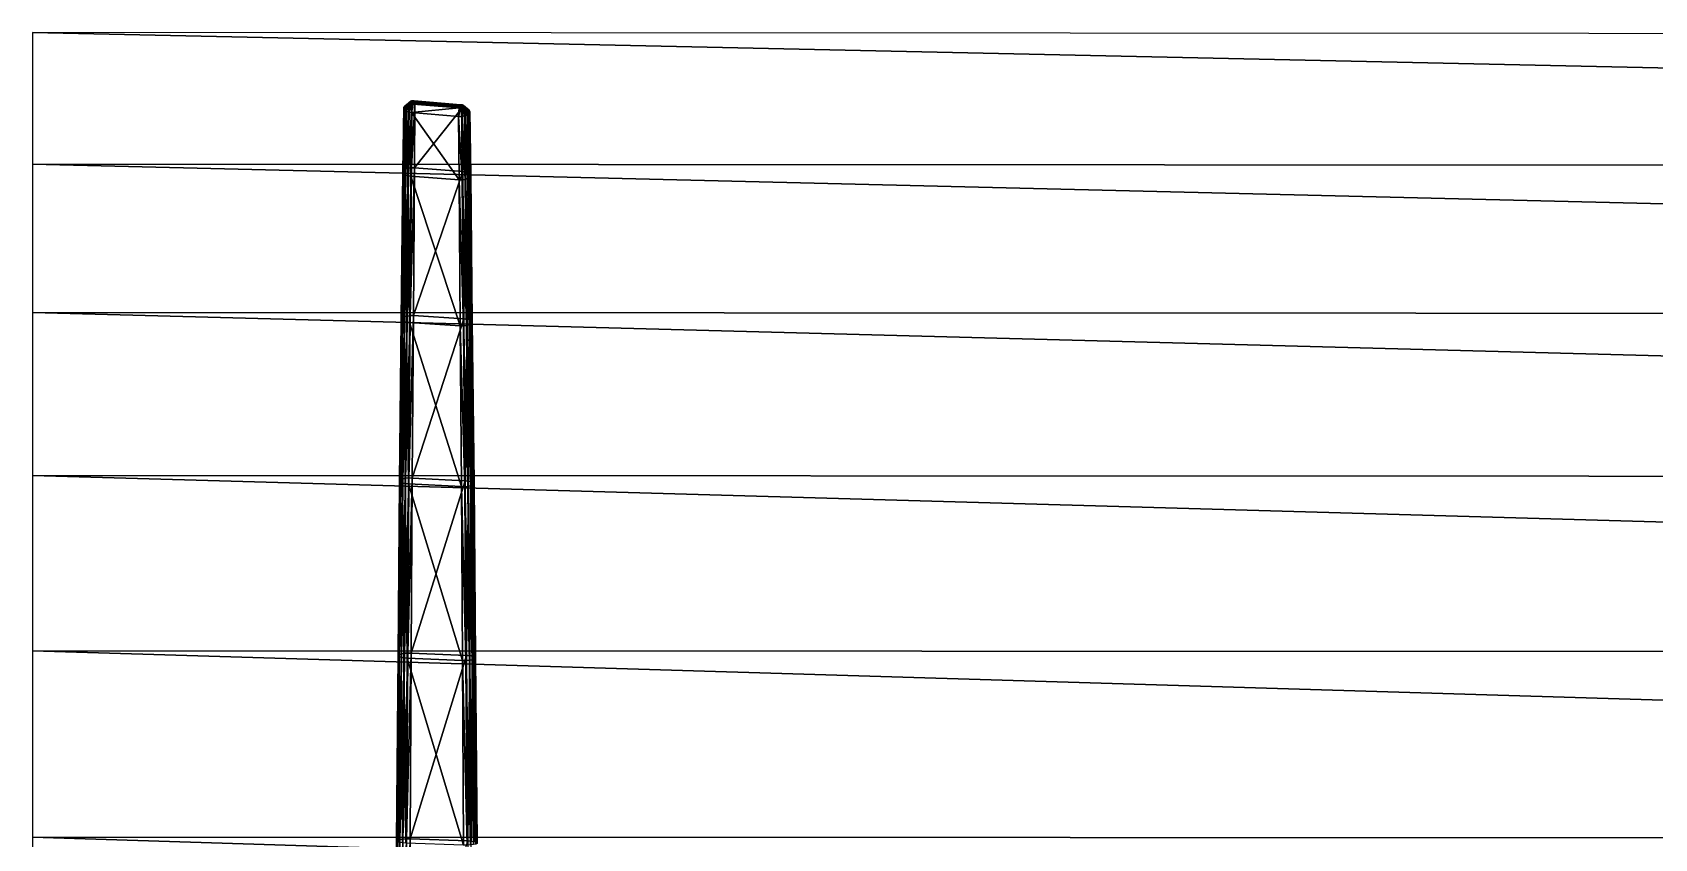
# Model space of a CAD drawing. Header units: inches. Extents: x -3.31 to 3.34, y -4.01 to 4.01.
# Drawn here: x -3.307 to -1.575, y 3.151 to 4.012 of the extents above; entities that cross this region are included whole.
import ezdxf

# ---------------------------------------------------------------- set-up
doc = ezdxf.new("R2010")
doc.units = ezdxf.units.IN
doc.header["$MEASUREMENT"] = 0
doc.layers.get('0').update_dxf_attribs({"color": 234, "true_color": 0xb11a58})

msp = doc.modelspace()

# ---------------------------------------------------------------- meshes
at = {"color": 154, "true_color": 0x1c59b1}
mesh = msp.add_polyface(dxfattribs=at)
corners = [(-3.3069, -4.0116, 3.8572), (-3.3069, -2.9433, 4.1809), (-3.3069, -1.1558, 4.1866), (-3.3069, -0.7468, 4.1121), (-3.3069, -0.5585, 4.0633), (-3.3069, -0.2236, 3.9421), (-3.3069, -3.1521, 4.1461), (-3.3069, -2.05, 4.2444), (-3.3069, -1.8217, 4.2414), (-3.3069, -1.3727, 4.2125), (-3.3069, -0.9466, 4.1532), (-3.3069, -0.3835, 4.0067), (3.3407, -1.5963, 2.8948), (3.3407, -2.2779, 2.9053), (3.3407, -2.5037, 2.8937), (3.3407, -2.7257, 2.8745), (3.3407, -3.7092, 2.665), (3.3407, -3.8672, 2.6002), (3.3407, -4.0072, 2.5279), (3.3407, -0.9495, 2.8161), (3.3407, -1.8222, 2.9058), (3.3407, -3.5358, 2.7221), (-3.3069, -0.1524, 3.9059), (3.3407, -0.1606, 2.5686), (-3.3069, 4.0116, 3.8572), (-3.3069, 3.7125, 3.9958), (-3.3069, 3.5386, 4.0536), (-3.3069, 2.9433, 4.1809), (-3.3069, 0.7468, 4.1121), (-3.3069, 3.3512, 4.1036), (-3.3069, 2.7268, 4.2082), (-3.3069, 2.05, 4.2444), (-3.3069, 1.8217, 4.2414), (-3.3069, 1.5953, 4.2307), (-3.3069, 0.3835, 4.0067), (3.3407, 0.231, 2.6046), (3.3407, 1.158, 2.8499), (3.3407, 1.5963, 2.8948), (3.3407, 2.0501, 2.9094), (3.3407, 2.5037, 2.8937), (3.3407, 2.7257, 2.8745), (3.3407, 2.9418, 2.8478), (3.3407, 3.3488, 2.7716), (3.3407, 3.7092, 2.665), (3.3407, 3.8672, 2.6002), (3.3407, 4.0072, 2.5279), (3.3407, 0.3895, 2.669), (3.3407, 0.5633, 2.7257), (3.3407, 0.7506, 2.7747), (3.3407, 0.9495, 2.8161), (3.3407, 1.8222, 2.9058), (-3.3069, 0.1524, 3.9059), (3.3407, 0.1606, 2.5686), (-3.3069, -3.871, 3.9303), (-3.3069, -3.7125, 3.9958), (-3.3069, -3.5386, 4.0536), (-3.3069, -3.3512, 4.1036), (3.3407, -3.3488, 2.7716), (3.3407, -3.1501, 2.8135), (3.3407, -2.9418, 2.8478), (-3.3069, -2.7268, 4.2082), (-3.3069, -2.5045, 4.2278), (-3.3069, -2.2782, 4.2399), (3.3407, -2.0501, 2.9094), (-3.3069, -1.5953, 4.2307), (3.3407, -1.3743, 2.8761), (3.3407, -1.158, 2.8499), (3.3407, -0.7506, 2.7747), (3.3407, -0.5633, 2.7257), (3.3407, -0.3895, 2.669), (3.3407, -0.231, 2.6046), (-3.3069, 3.871, 3.9303), (3.3407, 3.5358, 2.7221), (-3.3069, 3.1521, 4.1461), (3.3407, 3.1501, 2.8135), (-3.3069, 2.5045, 4.2278), (-3.3069, 2.2782, 4.2399), (3.3407, 2.2779, 2.9053), (-3.3069, 1.3727, 4.2125), (3.3407, 1.3743, 2.8761), (-3.3069, 1.1558, 4.1866), (-3.3069, 0.9466, 4.1532), (-3.3069, 0.5585, 4.0633), (-3.3069, 0.2236, 3.9421)]
mesh.append_faces([[corners[k] for k in face] for face in [(17, 53, 0, 17), (0, 18, 17, 0), (16, 54, 53, 16), (53, 17, 16, 53), (21, 55, 54, 21), (54, 16, 21, 54), (57, 56, 55, 57), (55, 21, 57, 55), (58, 6, 56, 58), (56, 57, 58, 56), (59, 1, 6, 59), (6, 58, 59, 6), (15, 60, 1, 15), (1, 59, 15, 1), (14, 61, 60, 14), (60, 15, 14, 60), (13, 62, 61, 13), (61, 14, 13, 61), (63, 7, 62, 63), (62, 13, 63, 62), (20, 8, 7, 20), (7, 63, 20, 7), (12, 64, 8, 12), (8, 20, 12, 8), (65, 9, 64, 65), (64, 12, 65, 64), (66, 2, 9, 66), (9, 65, 66, 9), (19, 10, 2, 19), (2, 66, 19, 2), (67, 3, 10, 67), (10, 19, 67, 10), (68, 4, 3, 68), (3, 67, 68, 3), (69, 11, 4, 69), (4, 68, 69, 4), (70, 5, 11, 70), (11, 69, 70, 11), (23, 22, 5, 23), (5, 70, 23, 5), (44, 45, 24, 44), (24, 71, 44, 24), (43, 44, 71, 43), (71, 25, 43, 71), (72, 43, 25, 72), (25, 26, 72, 25), (42, 72, 26, 42), (26, 29, 42, 26), (74, 42, 29, 74), (29, 73, 74, 29), (41, 74, 73, 41), (73, 27, 41, 73), (40, 41, 27, 40), (27, 30, 40, 27), (39, 40, 30, 39), (30, 75, 39, 30), (77, 39, 75, 77), (75, 76, 77, 75), (38, 77, 76, 38), (76, 31, 38, 76), (50, 38, 31, 50), (31, 32, 50, 31), (37, 50, 32, 37), (32, 33, 37, 32), (79, 37, 33, 79), (33, 78, 79, 33), (36, 79, 78, 36), (78, 80, 36, 78), (49, 36, 80, 49), (80, 81, 49, 80), (48, 49, 81, 48), (81, 28, 48, 81), (47, 48, 28, 47), (28, 82, 47, 28), (46, 47, 82, 46), (82, 34, 46, 82), (35, 46, 34, 35), (34, 83, 35, 34), (52, 35, 83, 52), (83, 51, 52, 83)]], dxfattribs={"vtx2": -1, "vtx3": -1, "color": 154})
at = {"color": 61, "true_color": 0xd6e499}
mesh = msp.add_polyface(dxfattribs=at)
corners = [(-2.8985, 3.9354, 3.8106), (-2.9017, 3.9354, 3.8107), (-2.9023, 3.867, 3.8461), (-2.8991, 3.8669, 3.846), (-2.9052, 3.9267, 3.7936), (-2.9022, 3.9262, 3.7927), (-2.9028, 3.8583, 3.8272), (-2.9078, 3.9276, 3.7954), (-2.9059, 3.8588, 3.8282), (-2.9096, 3.9288, 3.7977), (-2.9085, 3.8596, 3.8301), (-2.9105, 3.9302, 3.8004), (-2.9104, 3.8607, 3.8325), (-2.9104, 3.9316, 3.8033), (-2.9114, 3.862, 3.8354), (-2.9113, 3.8634, 3.8384), (-2.9094, 3.933, 3.806), (-2.9102, 3.8647, 3.8412), (-2.9074, 3.9342, 3.8083), (-2.9082, 3.8658, 3.8435), (-2.9048, 3.935, 3.8099), (-2.9055, 3.8666, 3.8452), (-2.903, 3.9358, 3.7963), (-2.9021, 3.9355, 3.7956), (-2.9036, 3.9377, 3.8001), (-2.904, 3.9372, 3.7991), (-2.904, 3.9367, 3.7981), (-2.9037, 3.9362, 3.7971), (-2.9005, 3.9352, 3.7951), (-2.8511, 3.9311, 3.7871), (-2.9003, 3.936, 3.7967), (-2.9, 3.9369, 3.7984), (-2.8502, 3.9328, 3.7903), (-2.8506, 3.9319, 3.7886)]
mesh.append_faces([[corners[k] for k in face] for face in [(0, 1, 2, 0), (2, 3, 0, 2), (4, 5, 6, 4), (7, 4, 8, 7), (9, 7, 10, 9), (11, 9, 12, 11), (13, 11, 14, 13), (14, 15, 13, 14), (16, 13, 15, 16), (15, 17, 16, 15), (18, 16, 17, 18), (17, 19, 18, 17), (20, 18, 19, 20), (19, 21, 20, 19), (1, 20, 21, 1), (21, 2, 1, 21), (7, 22, 23, 7), (23, 4, 7, 23), (16, 24, 25, 16), (25, 13, 16, 25), (11, 26, 27, 11), (27, 9, 11, 27), (24, 16, 18, 24), (13, 25, 26, 13), (26, 11, 13, 26), (9, 27, 22, 9), (22, 7, 9, 22), (4, 23, 28, 4), (28, 5, 4, 28), (5, 28, 29, 5), (30, 31, 32, 30), (28, 30, 33, 28)]], dxfattribs={"vtx2": -1, "vtx3": -1, "color": 61})
mesh = msp.add_polyface(dxfattribs=at)
corners = [(-2.9019, 3.9385, 3.8014), (-2.9027, 3.9379, 3.8003), (-2.9036, 3.9377, 3.8001), (-2.9029, 3.9382, 3.8009), (-2.8985, 3.9354, 3.8106), (-2.8992, 3.9386, 3.8017), (-2.9008, 3.9386, 3.8017), (-2.9017, 3.9354, 3.8107), (-2.9074, 3.9342, 3.8083), (-2.9048, 3.935, 3.8099), (-2.9015, 3.9379, 3.8003), (-2.8996, 3.9378, 3.8002), (-2.8497, 3.9345, 3.7937), (-2.9032, 3.9372, 3.799), (-2.904, 3.9372, 3.7991), (-2.9019, 3.9371, 3.7988), (-2.9, 3.9369, 3.7984), (-2.8499, 3.9336, 3.7921), (-2.9033, 3.9365, 3.7976), (-2.904, 3.9367, 3.7981), (-2.9022, 3.9362, 3.7971), (-2.9003, 3.936, 3.7967), (-2.903, 3.9358, 3.7963), (-2.9037, 3.9362, 3.7971), (-2.9021, 3.9355, 3.7956), (-2.9005, 3.9352, 3.7951)]
mesh.append_faces([[corners[k] for k in face] for face in [(0, 1, 2, 0), (2, 3, 0, 2), (4, 5, 6, 4), (6, 7, 4, 6), (8, 3, 2, 8), (9, 0, 3, 9), (3, 8, 9, 3), (7, 6, 0, 7), (0, 9, 7, 0), (6, 10, 1, 6), (1, 0, 6, 1), (5, 11, 10, 5), (10, 6, 5, 10), (11, 5, 12, 11), (1, 13, 14, 1), (14, 2, 1, 14), (10, 15, 13, 10), (13, 1, 10, 13), (11, 16, 15, 11), (15, 10, 11, 15), (16, 11, 17, 16), (13, 18, 19, 13), (19, 14, 13, 19), (15, 20, 18, 15), (18, 13, 15, 18), (16, 21, 20, 16), (20, 15, 16, 20), (18, 22, 23, 18), (23, 19, 18, 23), (20, 24, 22, 20), (22, 18, 20, 22), (21, 25, 24, 21), (24, 20, 21, 24)]], dxfattribs={"vtx2": -1, "vtx3": -1, "color": 61})
mesh = msp.add_polyface(dxfattribs=at)
corners = [(-2.9022, 3.9262, 3.7927), (-2.8518, 3.922, 3.7845), (-2.8512, 3.8544, 3.8186), (-2.8481, 3.9312, 3.8024), (-2.8985, 3.9354, 3.8106), (-2.8991, 3.8669, 3.846), (-2.8474, 3.863, 3.8374), (-2.845, 3.9307, 3.8015), (-2.8443, 3.8625, 3.8364), (-2.8425, 3.9298, 3.7997), (-2.8417, 3.8617, 3.8346), (-2.8407, 3.9286, 3.7974), (-2.8397, 3.9272, 3.7947), (-2.8398, 3.8606, 3.8322), (-2.8398, 3.9257, 3.7918), (-2.8389, 3.8593, 3.8293), (-2.8409, 3.9244, 3.7891), (-2.839, 3.8579, 3.8263), (-2.8428, 3.9232, 3.7868), (-2.8401, 3.8566, 3.8235), (-2.8455, 3.9224, 3.7852), (-2.8421, 3.8555, 3.8211), (-2.8485, 3.922, 3.7844), (-2.8448, 3.8547, 3.8194), (-2.8479, 3.8544, 3.8186), (-2.8494, 3.9311, 3.7871), (-2.8483, 3.9312, 3.7873), (-2.8467, 3.9319, 3.7887), (-2.8463, 3.9324, 3.7897), (-2.8474, 3.9315, 3.7879), (-2.8466, 3.9335, 3.7917), (-2.8472, 3.9339, 3.7925), (-2.8463, 3.933, 3.7907), (-2.8511, 3.9311, 3.7871), (-2.8488, 3.9318, 3.7884), (-2.8476, 3.9318, 3.7885)]
mesh.append_faces([[corners[k] for k in face] for face in [(0, 1, 2, 0), (3, 4, 5, 3), (5, 6, 3, 5), (7, 3, 6, 7), (6, 8, 7, 6), (9, 7, 8, 9), (8, 10, 9, 8), (11, 9, 10, 11), (12, 11, 13, 12), (14, 12, 15, 14), (16, 14, 17, 16), (18, 16, 19, 18), (20, 18, 21, 20), (22, 20, 23, 22), (1, 22, 24, 1), (22, 25, 26, 22), (26, 20, 22, 26), (16, 27, 28, 16), (28, 14, 16, 28), (18, 29, 27, 18), (27, 16, 18, 27), (11, 30, 31, 11), (14, 28, 32, 14), (32, 12, 14, 32), (20, 26, 29, 20), (29, 18, 20, 29), (1, 33, 25, 1), (25, 22, 1, 25), (12, 32, 30, 12), (30, 11, 12, 30), (33, 1, 0, 33), (34, 25, 33, 34), (25, 34, 35, 25)]], dxfattribs={"vtx2": -1, "vtx3": -1, "color": 61})
mesh = msp.add_polyface(dxfattribs=at)
corners = [(-2.8481, 3.9312, 3.8024), (-2.8497, 3.9345, 3.7937), (-2.8992, 3.9386, 3.8017), (-2.8985, 3.9354, 3.8106), (-2.845, 3.9307, 3.8015), (-2.8482, 3.9342, 3.7932), (-2.8472, 3.9339, 3.7925), (-2.8425, 3.9298, 3.7997), (-2.8407, 3.9286, 3.7974), (-2.8499, 3.9336, 3.7921), (-2.8996, 3.9378, 3.8002), (-2.8481, 3.9334, 3.7917), (-2.847, 3.9332, 3.7912), (-2.8466, 3.9335, 3.7917), (-2.8463, 3.933, 3.7907), (-2.8502, 3.9328, 3.7903), (-2.9, 3.9369, 3.7984), (-2.8483, 3.9326, 3.79), (-2.8471, 3.9325, 3.7898), (-2.8463, 3.9324, 3.7897), (-2.8506, 3.9319, 3.7886), (-2.9003, 3.936, 3.7967), (-2.8488, 3.9318, 3.7884), (-2.8476, 3.9318, 3.7885), (-2.8467, 3.9319, 3.7887), (-2.8511, 3.9311, 3.7871), (-2.9005, 3.9352, 3.7951), (-2.8483, 3.9312, 3.7873), (-2.8494, 3.9311, 3.7871), (-2.8474, 3.9315, 3.7879)]
mesh.append_faces([[corners[k] for k in face] for face in [(0, 1, 2, 0), (2, 3, 0, 2), (4, 5, 1, 4), (1, 0, 4, 1), (6, 7, 8, 6), (7, 6, 5, 7), (5, 4, 7, 5), (1, 9, 10, 1), (5, 11, 9, 5), (9, 1, 5, 9), (6, 12, 11, 6), (11, 5, 6, 11), (13, 14, 12, 13), (12, 6, 13, 12), (9, 15, 16, 9), (11, 17, 15, 11), (15, 9, 11, 15), (12, 18, 17, 12), (17, 11, 12, 17), (14, 19, 18, 14), (18, 12, 14, 18), (15, 20, 21, 15), (17, 22, 20, 17), (20, 15, 17, 20), (18, 23, 22, 18), (22, 17, 18, 22), (19, 24, 23, 19), (23, 18, 19, 23), (20, 25, 26, 20), (25, 20, 22, 25), (23, 27, 28, 23), (24, 29, 27, 24), (27, 23, 24, 27)]], dxfattribs={"vtx2": -1, "vtx3": -1, "color": 61})
mesh = msp.add_polyface(dxfattribs=at)
corners = [(-2.8448, 3.8547, 3.8194), (-2.8421, 3.8555, 3.8211), (-2.8405, 3.6993, 3.884), (-2.8401, 3.8566, 3.8235), (-2.8384, 3.7002, 3.8865), (-2.839, 3.8579, 3.8263), (-2.8373, 3.7014, 3.8896), (-2.8389, 3.8593, 3.8293), (-2.8372, 3.7025, 3.8928), (-2.8398, 3.8606, 3.8322), (-2.8382, 3.7037, 3.8959), (-2.8417, 3.8617, 3.8346), (-2.8401, 3.7046, 3.8986), (-2.8443, 3.8625, 3.8364), (-2.8428, 3.7054, 3.9005), (-2.8474, 3.863, 3.8374), (-2.8461, 3.7058, 3.9016), (-2.9023, 3.867, 3.8461), (-2.9055, 3.8666, 3.8452), (-2.9069, 3.7088, 3.9101), (-2.9082, 3.8658, 3.8435), (-2.9098, 3.7082, 3.9082), (-2.9102, 3.8647, 3.8412), (-2.9119, 3.7072, 3.9057), (-2.9113, 3.8634, 3.8384), (-2.913, 3.7061, 3.9026), (-2.9114, 3.862, 3.8354), (-2.9131, 3.7049, 3.8994), (-2.9104, 3.8607, 3.8325), (-2.9121, 3.7038, 3.8963), (-2.9085, 3.8596, 3.8301), (-2.9101, 3.7028, 3.8936), (-2.9059, 3.8588, 3.8282), (-2.9074, 3.7021, 3.8917), (-2.9028, 3.8583, 3.8272), (-2.9042, 3.7017, 3.8906), (-2.8512, 3.8544, 3.8186), (-2.9022, 3.9262, 3.7927), (-2.9052, 3.9267, 3.7936), (-2.9078, 3.9276, 3.7954), (-2.9096, 3.9288, 3.7977), (-2.9105, 3.9302, 3.8004), (-2.8407, 3.9286, 3.7974), (-2.8397, 3.9272, 3.7947), (-2.8398, 3.9257, 3.7918), (-2.8409, 3.9244, 3.7891), (-2.8428, 3.9232, 3.7868), (-2.8455, 3.9224, 3.7852), (-2.8479, 3.8544, 3.8186), (-2.8485, 3.922, 3.7844), (-2.8518, 3.922, 3.7845), (-2.8991, 3.8669, 3.846), (-2.9002, 3.7092, 3.9109), (-2.8501, 3.6983, 3.8813), (-2.9036, 3.7092, 3.911)]
mesh.append_faces([[corners[k] for k in face] for face in [(0, 1, 2, 0), (1, 3, 4, 1), (3, 5, 6, 3), (5, 7, 8, 5), (7, 9, 10, 7), (9, 11, 12, 9), (11, 13, 14, 11), (13, 15, 16, 13), (17, 18, 19, 17), (18, 20, 21, 18), (20, 22, 23, 20), (22, 24, 25, 22), (24, 26, 27, 24), (26, 28, 29, 26), (28, 30, 31, 28), (30, 32, 33, 30), (32, 34, 35, 32), (36, 34, 37, 36), (34, 32, 38, 34), (32, 30, 39, 32), (30, 28, 40, 30), (28, 26, 41, 28), (11, 9, 42, 11), (9, 7, 43, 9), (7, 5, 44, 7), (5, 3, 45, 5), (3, 1, 46, 3), (1, 0, 47, 1), (0, 48, 49, 0), (48, 36, 50, 48), (15, 51, 52, 15), (34, 36, 53, 34), (51, 17, 54, 51)]], dxfattribs={"vtx2": -1, "vtx3": -1, "color": 61})
mesh = msp.add_polyface(dxfattribs=at)
corners = [(-2.8401, 3.7046, 3.8986), (-2.8428, 3.7054, 3.9005), (-2.8414, 3.5326, 3.9571), (-2.8479, 3.8544, 3.8186), (-2.8448, 3.8547, 3.8194), (-2.8433, 3.6986, 3.8821), (-2.8466, 3.6983, 3.8812), (-2.8405, 3.6993, 3.884), (-2.8384, 3.7002, 3.8865), (-2.8421, 3.8555, 3.8211), (-2.8373, 3.7014, 3.8896), (-2.8401, 3.8566, 3.8235), (-2.8372, 3.7025, 3.8928), (-2.839, 3.8579, 3.8263), (-2.8382, 3.7037, 3.8959), (-2.8389, 3.8593, 3.8293), (-2.8398, 3.8606, 3.8322), (-2.8417, 3.8617, 3.8346), (-2.8461, 3.7058, 3.9016), (-2.8443, 3.8625, 3.8364), (-2.9036, 3.7092, 3.911), (-2.9069, 3.7088, 3.9101), (-2.9084, 3.5356, 3.9673), (-2.9098, 3.7082, 3.9082), (-2.9113, 3.535, 3.9653), (-2.9119, 3.7072, 3.9057), (-2.9135, 3.5342, 3.9626), (-2.913, 3.7061, 3.9026), (-2.9147, 3.5332, 3.9593), (-2.9131, 3.7049, 3.8994), (-2.9148, 3.5322, 3.9558), (-2.9023, 3.867, 3.8461), (-2.9055, 3.8666, 3.8452), (-2.9082, 3.8658, 3.8435), (-2.9102, 3.8647, 3.8412), (-2.9113, 3.8634, 3.8384), (-2.9121, 3.7038, 3.8963), (-2.9114, 3.862, 3.8354), (-2.9101, 3.7028, 3.8936), (-2.9104, 3.8607, 3.8325), (-2.9074, 3.7021, 3.8917), (-2.9085, 3.8596, 3.8301), (-2.9042, 3.7017, 3.8906), (-2.9059, 3.8588, 3.8282), (-2.8448, 3.5329, 3.9582), (-2.8512, 3.8544, 3.8186), (-2.8501, 3.6983, 3.8813), (-2.9002, 3.7092, 3.9109), (-2.9013, 3.5358, 3.9682), (-2.8474, 3.863, 3.8374), (-2.9028, 3.8583, 3.8272), (-2.9049, 3.5359, 3.9682), (-2.8991, 3.8669, 3.846)]
mesh.append_faces([[corners[k] for k in face] for face in [(0, 1, 2, 0), (3, 4, 5, 3), (5, 6, 3, 5), (7, 5, 4, 7), (8, 7, 9, 8), (10, 8, 11, 10), (12, 10, 13, 12), (14, 12, 15, 14), (0, 14, 16, 0), (1, 0, 17, 1), (18, 1, 19, 18), (20, 21, 22, 20), (21, 23, 24, 21), (23, 25, 26, 23), (25, 27, 28, 25), (27, 29, 30, 27), (21, 20, 31, 21), (23, 21, 32, 23), (25, 23, 33, 25), (27, 25, 34, 27), (29, 27, 35, 29), (36, 29, 37, 36), (38, 36, 39, 38), (40, 38, 41, 40), (42, 40, 43, 42), (1, 18, 44, 1), (45, 3, 6, 45), (6, 46, 45, 6), (18, 47, 48, 18), (47, 18, 49, 47), (46, 42, 50, 46), (47, 20, 51, 47), (20, 47, 52, 20)]], dxfattribs={"vtx2": -1, "vtx3": -1, "color": 61})
mesh = msp.add_polyface(dxfattribs=at)
corners = [(-2.8466, 3.6983, 3.8812), (-2.8433, 3.6986, 3.8821), (-2.8419, 3.5268, 3.9374), (-2.8405, 3.6993, 3.884), (-2.8389, 3.5274, 3.9394), (-2.8384, 3.7002, 3.8865), (-2.8367, 3.5282, 3.9421), (-2.8373, 3.7014, 3.8896), (-2.8355, 3.5292, 3.9454), (-2.8372, 3.7025, 3.8928), (-2.8354, 3.5302, 3.9488), (-2.8382, 3.7037, 3.8959), (-2.8365, 3.5311, 3.9521), (-2.8401, 3.7046, 3.8986), (-2.8385, 3.532, 3.955), (-2.8414, 3.5326, 3.9571), (-2.9084, 3.5356, 3.9673), (-2.9049, 3.5359, 3.9682), (-2.9036, 3.7092, 3.911), (-2.9113, 3.535, 3.9653), (-2.9069, 3.7088, 3.9101), (-2.9135, 3.5342, 3.9626), (-2.9098, 3.7082, 3.9082), (-2.9147, 3.5332, 3.9593), (-2.9119, 3.7072, 3.9057), (-2.9148, 3.5322, 3.9558), (-2.913, 3.7061, 3.9026), (-2.9131, 3.7049, 3.8994), (-2.9121, 3.7038, 3.8963), (-2.9138, 3.5313, 3.9525), (-2.9101, 3.7028, 3.8936), (-2.9117, 3.5304, 3.9497), (-2.9074, 3.7021, 3.8917), (-2.9089, 3.5298, 3.9476), (-2.9042, 3.7017, 3.8906), (-2.9055, 3.5295, 3.9465), (-2.8501, 3.6983, 3.8813), (-2.8453, 3.5265, 3.9364), (-2.8448, 3.5329, 3.9582), (-2.8428, 3.7054, 3.9005), (-2.9013, 3.5358, 3.9682), (-2.8461, 3.7058, 3.9016), (-2.8489, 3.5266, 3.9365), (-2.9002, 3.7092, 3.9109)]
mesh.append_faces([[corners[k] for k in face] for face in [(0, 1, 2, 0), (1, 3, 4, 1), (4, 2, 1, 4), (3, 5, 6, 3), (6, 4, 3, 6), (5, 7, 8, 5), (8, 6, 5, 8), (7, 9, 10, 7), (10, 8, 7, 10), (9, 11, 12, 9), (12, 10, 9, 12), (11, 13, 14, 11), (14, 12, 11, 14), (15, 14, 13, 15), (16, 17, 18, 16), (19, 16, 20, 19), (21, 19, 22, 21), (23, 21, 24, 23), (25, 23, 26, 25), (27, 28, 29, 27), (29, 25, 27, 29), (28, 30, 31, 28), (31, 29, 28, 31), (30, 32, 33, 30), (33, 31, 30, 33), (32, 34, 35, 32), (35, 33, 32, 35), (36, 0, 37, 36), (38, 15, 39, 38), (40, 38, 41, 40), (34, 36, 42, 34), (42, 35, 34, 42), (17, 40, 43, 17)]], dxfattribs={"vtx2": -1, "vtx3": -1, "color": 61})
mesh = msp.add_polyface(dxfattribs=at)
corners = [(-2.8489, 3.5266, 3.9365), (-2.8453, 3.5265, 3.9364), (-2.844, 3.341, 3.9843), (-2.8419, 3.5268, 3.9374), (-2.8404, 3.3413, 3.9853), (-2.8389, 3.5274, 3.9394), (-2.8373, 3.3418, 3.9874), (-2.8367, 3.5282, 3.9421), (-2.8351, 3.3424, 3.9903), (-2.8355, 3.5292, 3.9454), (-2.8338, 3.3433, 3.9937), (-2.8354, 3.5302, 3.9488), (-2.8337, 3.3441, 3.9974), (-2.8365, 3.5311, 3.9521), (-2.8348, 3.3449, 4.0009), (-2.8385, 3.532, 3.955), (-2.8369, 3.3456, 4.0039), (-2.8414, 3.5326, 3.9571), (-2.8399, 3.3462, 4.0061), (-2.8466, 3.6983, 3.8812), (-2.9049, 3.5359, 3.9682), (-2.9084, 3.5356, 3.9673), (-2.9098, 3.3487, 4.0169), (-2.9062, 3.3489, 4.0179), (-2.9113, 3.535, 3.9653), (-2.9129, 3.3482, 4.0148), (-2.9135, 3.5342, 3.9626), (-2.9152, 3.3475, 4.0119), (-2.9147, 3.5332, 3.9593), (-2.9164, 3.3467, 4.0085), (-2.9148, 3.5322, 3.9558), (-2.9165, 3.3459, 4.0048), (-2.9138, 3.5313, 3.9525), (-2.9155, 3.345, 4.0013), (-2.9117, 3.5304, 3.9497), (-2.9133, 3.3443, 3.9983), (-2.9089, 3.5298, 3.9476), (-2.9103, 3.3438, 3.9961), (-2.8448, 3.5329, 3.9582), (-2.8435, 3.3464, 4.0073), (-2.8501, 3.6983, 3.8813), (-2.9013, 3.5358, 3.9682), (-2.9025, 3.3489, 4.0178), (-2.9055, 3.5295, 3.9465), (-2.8478, 3.341, 3.9843), (-2.9068, 3.3435, 3.9949)]
mesh.append_faces([[corners[k] for k in face] for face in [(0, 1, 2, 0), (1, 3, 4, 1), (3, 5, 6, 3), (5, 7, 8, 5), (7, 9, 10, 7), (9, 11, 12, 9), (11, 13, 14, 11), (13, 15, 16, 13), (15, 17, 18, 15), (3, 1, 19, 3), (20, 21, 22, 20), (22, 23, 20, 22), (21, 24, 25, 21), (25, 22, 21, 25), (24, 26, 27, 24), (27, 25, 24, 27), (26, 28, 29, 26), (29, 27, 26, 29), (28, 30, 31, 28), (31, 29, 28, 31), (30, 32, 33, 30), (32, 34, 35, 32), (34, 36, 37, 34), (17, 38, 39, 17), (39, 18, 17, 39), (1, 0, 40, 1), (38, 41, 42, 38), (42, 39, 38, 42), (43, 0, 44, 43), (41, 20, 23, 41), (23, 42, 41, 23), (36, 43, 45, 36)]], dxfattribs={"vtx2": -1, "vtx3": -1, "color": 61})
mesh = msp.add_polyface(dxfattribs=at)
corners = [(-2.8373, 3.3418, 3.9874), (-2.8351, 3.3424, 3.9903), (-2.8334, 3.1449, 4.031), (-2.8338, 3.3433, 3.9937), (-2.8321, 3.1456, 4.0346), (-2.8337, 3.3441, 3.9974), (-2.832, 3.1463, 4.0384), (-2.8348, 3.3449, 4.0009), (-2.8331, 3.147, 4.0421), (-2.8369, 3.3456, 4.0039), (-2.8353, 3.1476, 4.0453), (-2.8399, 3.3462, 4.0061), (-2.8384, 3.148, 4.0476), (-2.8435, 3.3464, 4.0073), (-2.8421, 3.1483, 4.0489), (-2.844, 3.341, 3.9843), (-2.8478, 3.341, 3.9843), (-2.8489, 3.5266, 3.9365), (-2.8404, 3.3413, 3.9853), (-2.8453, 3.5265, 3.9364), (-2.8419, 3.5268, 3.9374), (-2.8389, 3.5274, 3.9394), (-2.8367, 3.5282, 3.9421), (-2.8355, 3.5292, 3.9454), (-2.8354, 3.5302, 3.9488), (-2.8365, 3.5311, 3.9521), (-2.8385, 3.532, 3.955), (-2.9062, 3.3489, 4.0179), (-2.9098, 3.3487, 4.0169), (-2.9113, 3.1501, 4.059), (-2.9129, 3.3482, 4.0148), (-2.9145, 3.1497, 4.0568), (-2.9152, 3.3475, 4.0119), (-2.9169, 3.1492, 4.0537), (-2.9164, 3.3467, 4.0085), (-2.9182, 3.1485, 4.0501), (-2.9165, 3.3459, 4.0048), (-2.9183, 3.1478, 4.0462), (-2.9155, 3.345, 4.0013), (-2.9171, 3.1471, 4.0426), (-2.9133, 3.3443, 3.9983), (-2.9149, 3.1465, 4.0394), (-2.9103, 3.3438, 3.9961), (-2.9118, 3.1461, 4.0371), (-2.9148, 3.5322, 3.9558), (-2.9138, 3.5313, 3.9525), (-2.9117, 3.5304, 3.9497), (-2.9025, 3.3489, 4.0178), (-2.9036, 3.1503, 4.06), (-2.9068, 3.3435, 3.9949), (-2.8466, 3.1438, 4.0247), (-2.9055, 3.5295, 3.9465), (-2.9075, 3.1503, 4.0601), (-2.9081, 3.1458, 4.0358), (-2.9089, 3.5298, 3.9476)]
mesh.append_faces([[corners[k] for k in face] for face in [(0, 1, 2, 0), (1, 3, 4, 1), (3, 5, 6, 3), (5, 7, 8, 5), (7, 9, 10, 7), (9, 11, 12, 9), (11, 13, 14, 11), (15, 16, 17, 15), (18, 15, 19, 18), (0, 18, 20, 0), (1, 0, 21, 1), (3, 1, 22, 3), (5, 3, 23, 5), (7, 5, 24, 7), (9, 7, 25, 9), (11, 9, 26, 11), (27, 28, 29, 27), (28, 30, 31, 28), (30, 32, 33, 30), (32, 34, 35, 32), (34, 36, 37, 34), (36, 38, 39, 36), (38, 40, 41, 38), (40, 42, 43, 40), (38, 36, 44, 38), (40, 38, 45, 40), (42, 40, 46, 42), (13, 47, 48, 13), (49, 16, 50, 49), (16, 49, 51, 16), (47, 27, 52, 47), (42, 49, 53, 42), (49, 42, 54, 49)]], dxfattribs={"vtx2": -1, "vtx3": -1, "color": 61})
mesh = msp.add_polyface(dxfattribs=at)
corners = [(-2.8384, 3.148, 4.0476), (-2.8421, 3.1483, 4.0489), (-2.8408, 2.9403, 4.083), (-2.8478, 3.341, 3.9843), (-2.844, 3.341, 3.9843), (-2.8427, 3.1438, 4.0246), (-2.8466, 3.1438, 4.0247), (-2.8404, 3.3413, 3.9853), (-2.839, 3.144, 4.0257), (-2.8373, 3.3418, 3.9874), (-2.8358, 3.1444, 4.0279), (-2.8334, 3.1449, 4.031), (-2.8321, 3.1456, 4.0346), (-2.8351, 3.3424, 3.9903), (-2.832, 3.1463, 4.0384), (-2.8338, 3.3433, 3.9937), (-2.8331, 3.147, 4.0421), (-2.8337, 3.3441, 3.9974), (-2.8353, 3.1476, 4.0453), (-2.8348, 3.3449, 4.0009), (-2.8369, 3.3456, 4.0039), (-2.8399, 3.3462, 4.0061), (-2.9075, 3.1503, 4.0601), (-2.9113, 3.1501, 4.059), (-2.9127, 2.9418, 4.0935), (-2.9145, 3.1497, 4.0568), (-2.9161, 2.9415, 4.0912), (-2.9169, 3.1492, 4.0537), (-2.9185, 2.9411, 4.088), (-2.9182, 3.1485, 4.0501), (-2.9199, 2.9405, 4.0842), (-2.9183, 3.1478, 4.0462), (-2.92, 2.9399, 4.0802), (-2.9062, 3.3489, 4.0179), (-2.9098, 3.3487, 4.0169), (-2.9129, 3.3482, 4.0148), (-2.9152, 3.3475, 4.0119), (-2.9164, 3.3467, 4.0085), (-2.9171, 3.1471, 4.0426), (-2.9165, 3.3459, 4.0048), (-2.9149, 3.1465, 4.0394), (-2.9155, 3.345, 4.0013), (-2.9118, 3.1461, 4.0371), (-2.9133, 3.3443, 3.9983), (-2.9036, 3.1503, 4.06), (-2.9048, 2.942, 4.0945), (-2.8435, 3.3464, 4.0073), (-2.9081, 3.1458, 4.0358), (-2.9068, 3.3435, 3.9949), (-2.9088, 2.942, 4.0946), (-2.9025, 3.3489, 4.0178), (-2.9103, 3.3438, 3.9961)]
mesh.append_faces([[corners[k] for k in face] for face in [(0, 1, 2, 0), (3, 4, 5, 3), (5, 6, 3, 5), (4, 7, 8, 4), (8, 5, 4, 8), (7, 9, 10, 7), (10, 8, 7, 10), (11, 10, 9, 11), (12, 11, 13, 12), (14, 12, 15, 14), (16, 14, 17, 16), (18, 16, 19, 18), (0, 18, 20, 0), (1, 0, 21, 1), (22, 23, 24, 22), (23, 25, 26, 23), (25, 27, 28, 25), (27, 29, 30, 27), (29, 31, 32, 29), (23, 22, 33, 23), (25, 23, 34, 25), (27, 25, 35, 27), (29, 27, 36, 29), (31, 29, 37, 31), (38, 31, 39, 38), (40, 38, 41, 40), (42, 40, 43, 42), (1, 44, 45, 1), (44, 1, 46, 44), (6, 47, 48, 6), (44, 22, 49, 44), (22, 44, 50, 22), (47, 42, 51, 47)]], dxfattribs={"vtx2": -1, "vtx3": -1, "color": 61})

doc.saveas('drawing.dxf')
